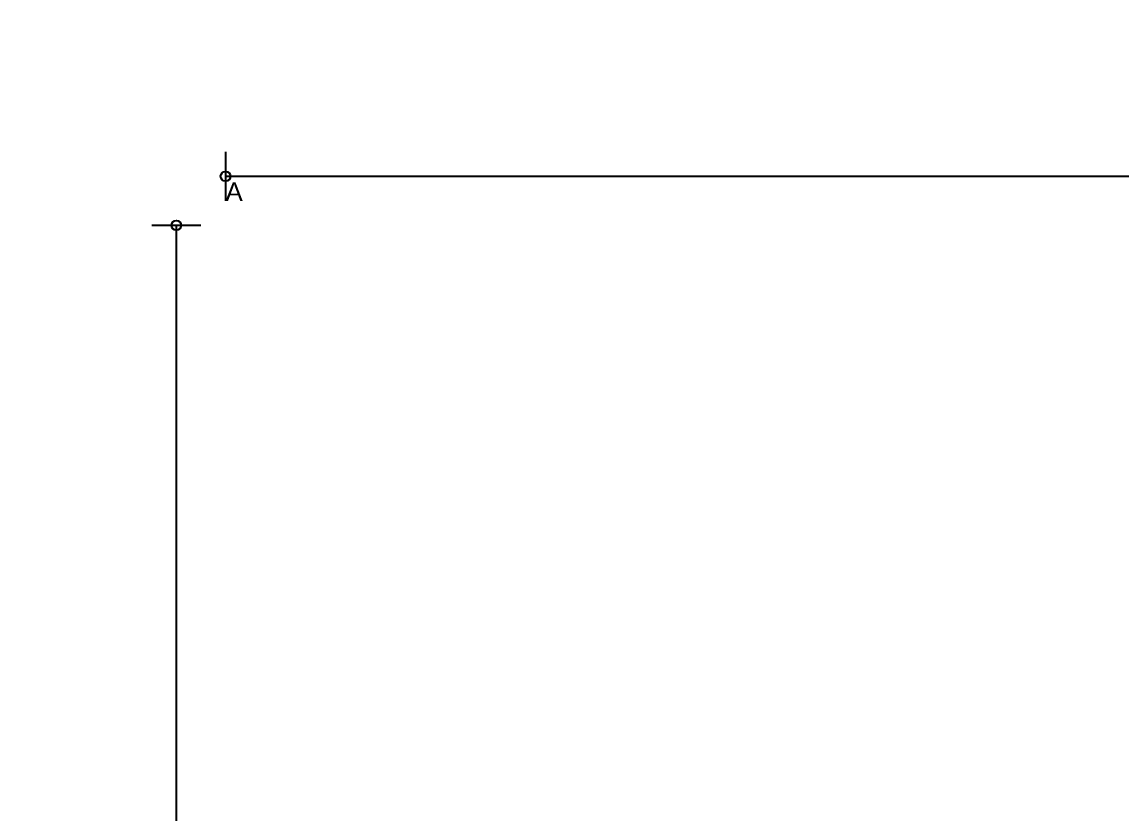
# Model space of a CAD drawing. Header units: centimetres. Extents: x 20560 to 58501, y -11023 to 7736.
# Drawn here: x 50695 to 51589, y -7627 to -6983 of the extents above; entities that cross this region are included whole.
import ezdxf

# ---------------------------------------------------------------- set-up
doc = ezdxf.new("R2010")
doc.units = ezdxf.units.CM
doc.header["$LTSCALE"] = 0.5
doc.header["$MEASUREMENT"] = 0
doc.layers.get('DEFPOINTS').update_dxf_attribs({"color": 1})
doc.layers.add('DIM', color=2, linetype='Continuous')
doc.layers.add('TXT', color=4, linetype='Continuous')
doc.styles.add('AUTechno', font='AUTechno')
doc.styles.get("Standard").update_dxf_attribs({"font": 'arial.ttf'})
doc.dimstyles.get("Standard").update_dxf_attribs({"dimscale": 100, "dimtxt": 2.5, "dimasz": 0.01, "dimexe": 0.2, "dimexo": 1.2, "dimgap": 0.1, "dimtad": 1, "dimdec": 0, "dimrnd": 0.1, "dimtxsty": 'AUTechno', "dimblk": 'AUCircle', "dimcen": 0.2, "dimse1": 1, "dimse2": 1, "dimclrd": 256, "dimclrt": 256, "dimadec": 1, "dimazin": 3, "dimtfac": 1, "dimtdec": 0, "dimtmove": 2, "dimatfit": 3, "dimldrblk": 'AUArrowL', "dimlwd": -1})

# ---------------------------------------------------------------- blocks, each defined once
blk = doc.blocks.new('AUCircle')
blk.add_line((0, -20), (0, 20))
blk.add_circle((0, 0), 4)
blk = doc.blocks.new('*D2')
blk.add_line((50861.21, -7108.24), (58287.3, -7108.24))
at = {"layer": 'Defpoints'}
for p in [(50860.21, -7108.24), (50860.21, -7148.24), (58288.3, -7148.24)]:
    blk.add_point(p, dxfattribs=at)
at = {"layer": 'DIM', "rotation": 180}
blk.add_blockref('AUCircle', (50860.21, -7108.24), dxfattribs=at)
at = {"layer": 'DIM'}
blk.add_blockref('AUCircle', (58288.3, -7108.24), dxfattribs=at)
at = {"layer": 'DIM', "insert": (54574.26, -7048.24), "char_height": 100, "attachment_point": 5, "style": 'AUTechno'}
blk.add_mtext('7428', dxfattribs=at)
blk = doc.blocks.new('AUArrowL')
blk.add_lwpolyline([(0, 0, 6, 0, 0), (15, 0, 0, 0, 0)], format="xyseb")
blk = doc.blocks.new('*D3')
blk.add_line((50820.21, -10926.09), (50820.21, -7149.24))
at = {"layer": 'Defpoints'}
for p in [(50860.21, -7148.24), (50820.21, -10927.09), (50860.21, -10927.09)]:
    blk.add_point(p, dxfattribs=at)
at = {"layer": 'DIM'}
for p, rotation in [((50820.21, -7148.24), 90), ((50820.21, -10927.09), 270)]:
    blk.add_blockref('AUCircle', p, dxfattribs=dict(at, rotation=rotation))
at = {"layer": 'DIM', "insert": (50760.21, -9037.66), "char_height": 100, "attachment_point": 5, "rotation": 90, "style": 'AUTechno'}
blk.add_mtext('3779', dxfattribs=at)

msp = doc.modelspace()

# ---------------------------------------------------------------- texts
at = {"layer": 'TXT', "color": 3}
msp.add_text('A', height=15, dxfattribs=at).set_placement((50860.21, -7128.24))

# ---------------------------------------------------------------- dimensions: what is measured, and where the dimension line sits
at = {"layer": 'DIM', "color": 2}
dim = msp.add_linear_dim(base=(50860.21, -7108.24), p1=(50860.21, -7148.24), p2=(58288.303, -7148.24), dimstyle='Standard', dxfattribs=at)
dim.commit()
dim.dimension.update_dxf_attribs({"geometry": '*D2', "text_midpoint": (54574.256, -7048.24)})
dim = msp.add_linear_dim(base=(50820.21, -10927.089), p1=(50860.21, -10927.089), p2=(50860.21, -7148.24), angle=90, dimstyle='Standard', dxfattribs=at)
dim.commit()
dim.dimension.update_dxf_attribs({"geometry": '*D3', "text_midpoint": (50760.21, -9037.664)})

doc.saveas('drawing.dxf')
